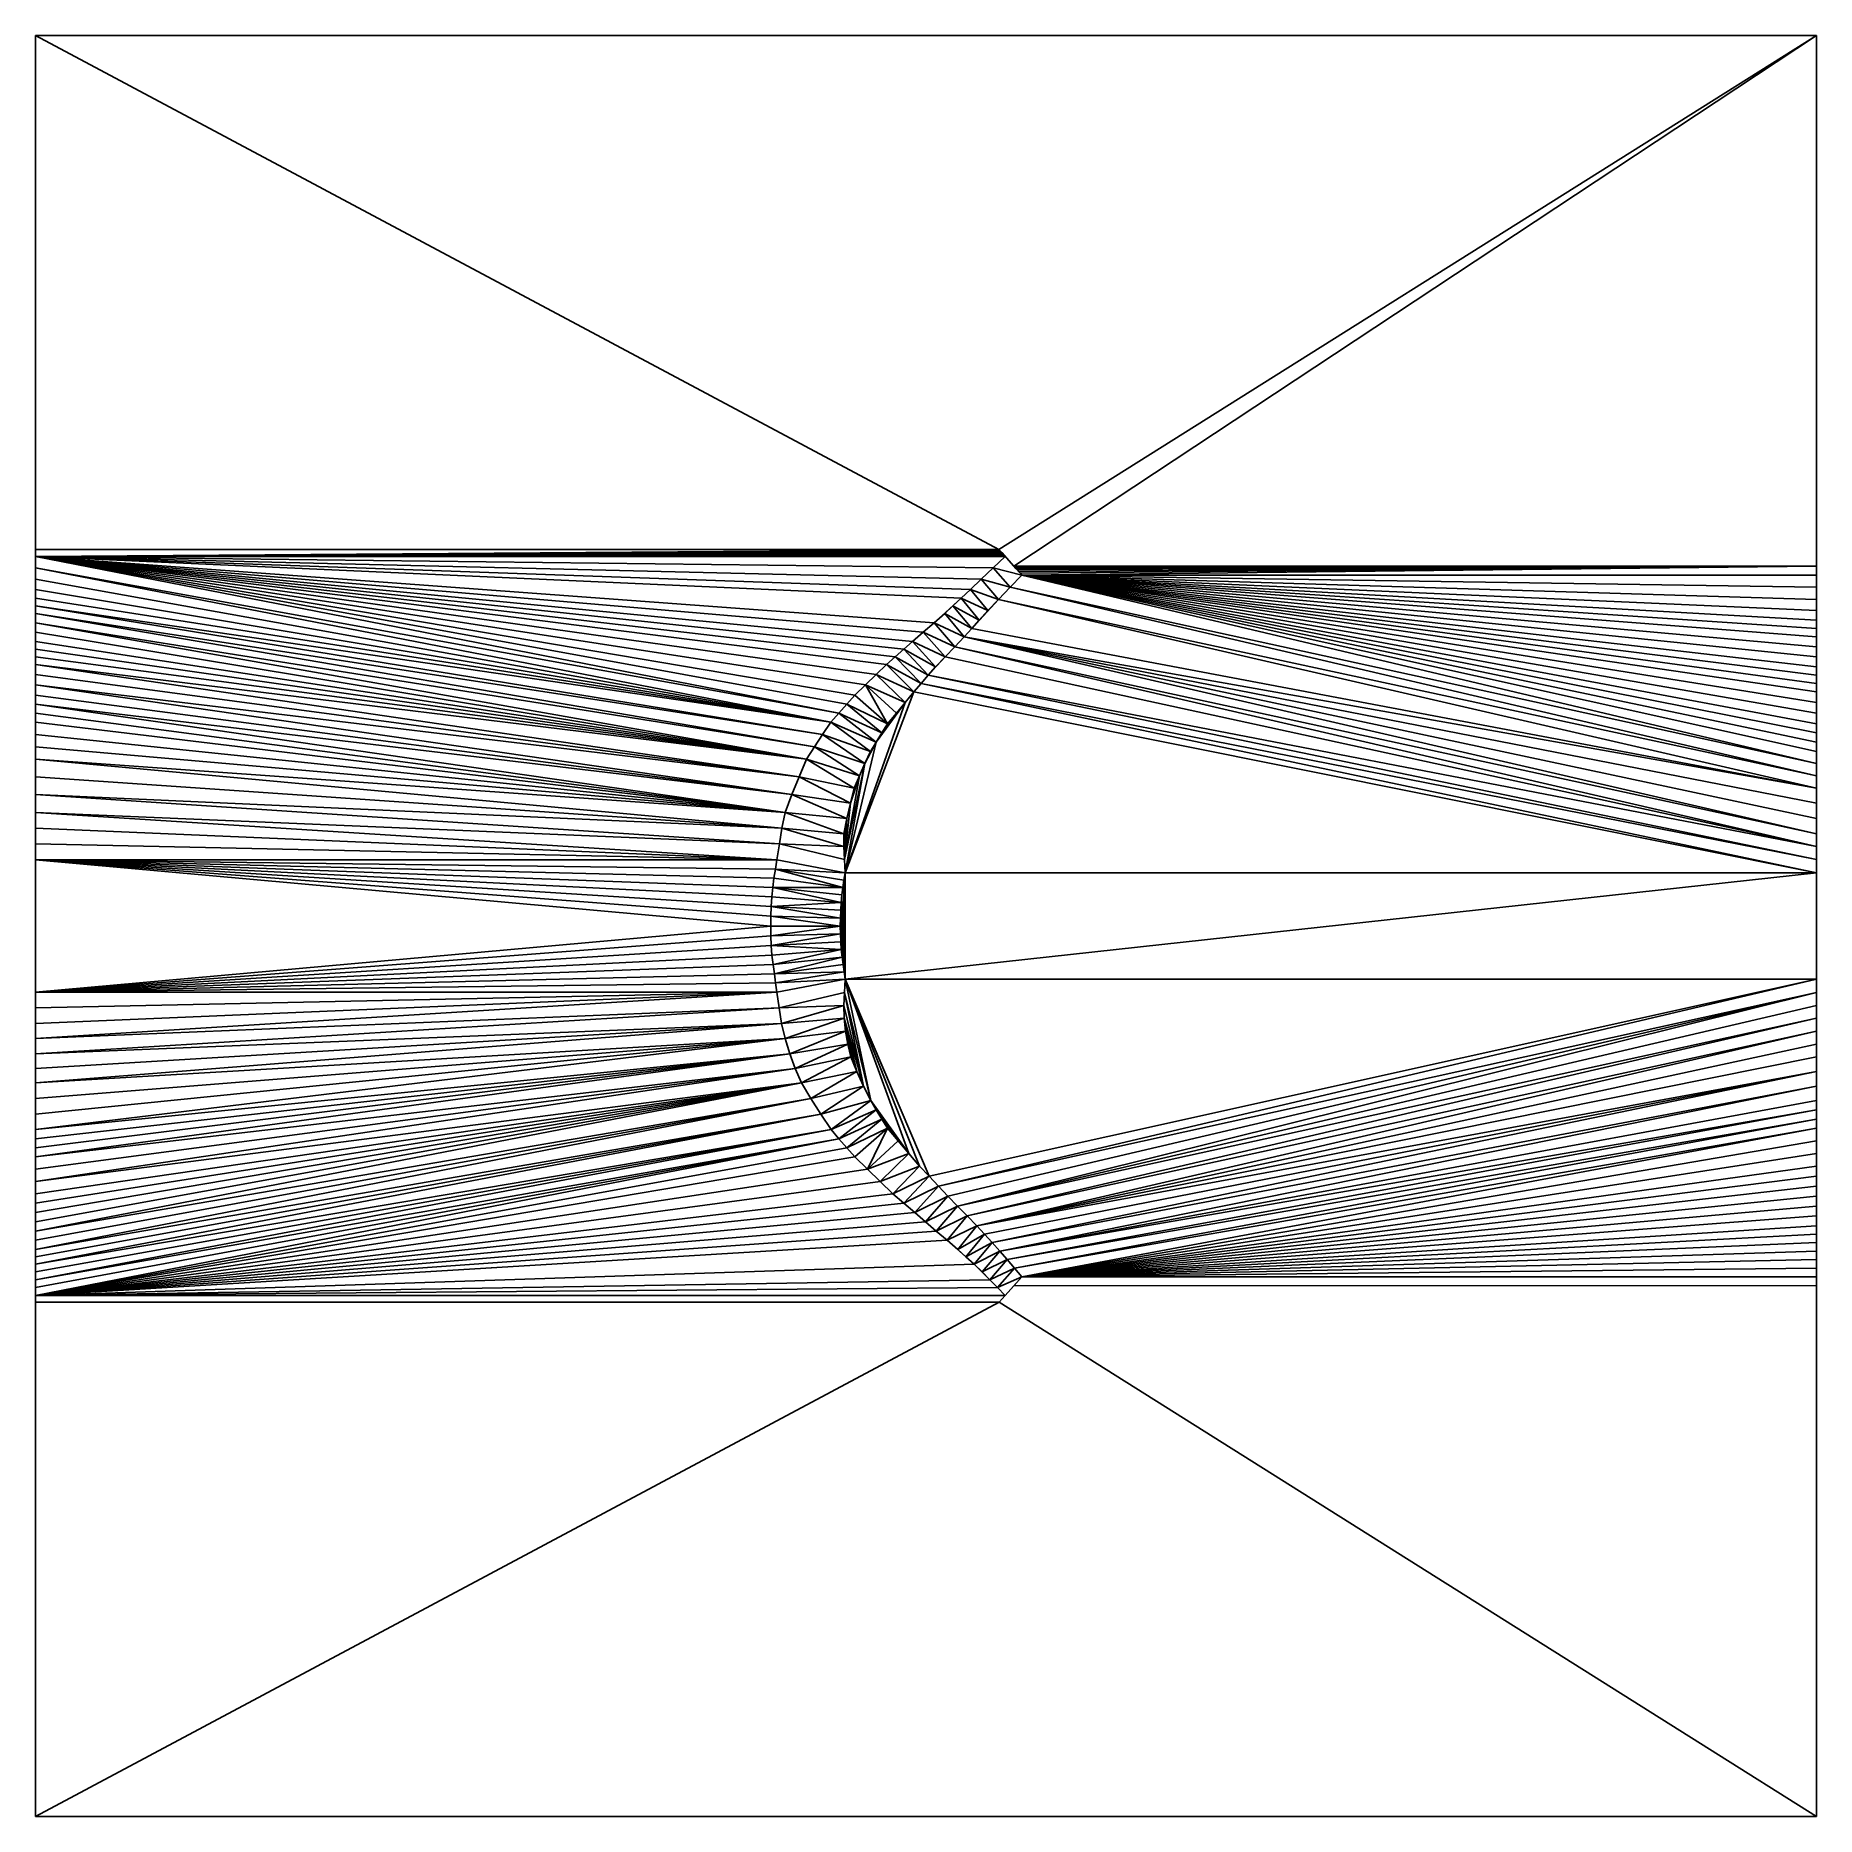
# Model space of a CAD drawing. Header units: metres. Extents: x -700 to 0, y 0 to 700.
import ezdxf

# ---------------------------------------------------------------- set-up
doc = ezdxf.new("R2010")
doc.units = ezdxf.units.M
doc.layers.add('Layer 02', color=80, linetype='Continuous', true_color=0x21ff00)

msp = doc.modelspace()

# ---------------------------------------------------------------- meshes
at = {"layer": 'Layer 02'}
mesh = msp.add_polyface(dxfattribs=at)
corners = [(-700, 262.793333, 603), (-700, 249.58, 615), (-700, 254.41, 611), (-700, 259.24, 607), (-700, 282.146667, 587), (-700, 288.372, 583), (-700, 294.04, 579), (-700, 700, 288.5), (-700, 0, 288.5), (-700, 324.02, 559), (-409.6083, 331.2575, 559), (-410.09555, 334.87625, 559), (-700, 324.02, 559), (-410.8442, 342.326, 559), (-411.0012, 346.161, 559), (-700, 249.58, 615), (-401.387133, 294.04, 579), (-700, 254.41, 611), (-407.687133, 317.873333, 563), (-408.6338, 324.02, 559), (-700, 305.721575, 571), (-406.740467, 311.726667, 567), (-700, 299.81, 575), (-395.2738, 282.146667, 587), (-398.9899, 288.372, 583), (-700, 230.09333, 635), (-387.32985, 269.99649, 595.2), (-391.3638, 276.023333, 591), (-700, 217.00667, 651), (-700, 222.88, 643), (-700, 294.04, 579), (-700, 288.372, 583), (-700, 324.02, 559), (-700, 317.873333, 563), (-700, 311.726667, 567), (-405.3864, 305.721575, 571), (-700, 276.023333, 591), (-700, 269.99649, 595.2), (-700, 266.346667, 599), (-403.590467, 299.81, 575), (-700, 262.793333, 603), (-700, 259.24, 607), (-700, 282.146667, 587), (-700, 244.75, 619), (-700, 241.06667, 623), (-700, 233.7, 631), (-700, 237.38333, 627), (-700, 226.48667, 639), (-700, 219.94333, 647)]
mesh.append_faces([[corners[k] for k in face] for face in [(0, 1, 2, 2), (2, 3, 0, 0), (4, 5, 6, 6), (7, 8, 9, 9), (10, 11, 12, 12), (13, 14, 12, 12), (15, 16, 17, 17), (18, 19, 20, 20), (21, 18, 22, 22), (23, 24, 25, 25), (26, 27, 28, 28), (27, 23, 29, 29), (24, 16, 15, 15), (30, 21, 22, 22), (31, 21, 30, 30), (19, 32, 33, 33), (19, 34, 20, 20), (34, 19, 33, 33), (22, 18, 20, 20), (35, 36, 37, 37), (38, 39, 37, 37), (39, 40, 41, 41), (40, 39, 38, 38), (17, 16, 41, 41), (31, 42, 35, 35), (35, 42, 36, 36), (43, 24, 15, 15), (43, 44, 24, 24), (45, 24, 46, 46), (25, 47, 23, 23), (45, 25, 24, 24), (24, 44, 46, 46), (29, 48, 27, 27), (48, 28, 27, 27)]])
mesh = msp.add_polyface(dxfattribs=at)
corners = [(-700, 401.658333, 575), (-700, 388.467333, 567), (-700, 394.57548, 571), (-700, 700, 288.5), (-700, 382.233667, 563), (-700, 444.783333, 611), (-700, 437.203333, 603), (-700, 440.76, 607), (-700, 376, 559), (-700, 458.79667, 626.86667), (-700, 465.46, 634.8), (-700, 455.81333, 622.93333), (-700, 461.78, 630.8), (-700, 469.14, 638.8), (-387.4538, 430.09, 595), (-700, 482.29067, 655.4), (-700, 478.81333, 650.93333), (-700, 475.81667, 646.86667), (-700, 486.28, 659), (-700, 472.82, 642.8), (-390.636467, 425.251, 591), (-700, 455.81333, 622.93333), (-397.0018, 415.573, 583), (-700, 458.79667, 626.86667), (-700, 452.83, 619), (-700, 448.806667, 615), (-399.898133, 408.615667, 579), (-700, 465.46, 634.8), (-700, 469.14, 638.8), (-700, 461.78, 630.8), (-393.819133, 420.412, 587), (-700, 444.783333, 611), (-700, 433.646667, 599), (-405.343145, 394.57548, 571), (-700, 437.203333, 603), (-700, 425.251, 591), (-700, 430.09, 595), (-700, 440.76, 607), (-402.794467, 401.658333, 575), (-700, 420.412, 587), (-700, 408.615667, 579), (-406.6718, 388.467333, 567), (-700, 415.573, 583), (-700, 401.658333, 575), (-407.6528, 382.233667, 563), (-700, 394.57548, 571), (-700, 388.467333, 567), (-700, 382.233667, 563), (-408.6338, 376, 559), (-700, 376, 559), (-700, 324.02, 559), (-411.0538, 350, 559), (-700, 376, 559)]
mesh.append_faces([[corners[k] for k in face] for face in [(0, 1, 2, 2), (1, 3, 4, 4), (5, 6, 7, 7), (3, 8, 4, 4), (9, 10, 11, 11), (9, 12, 10, 10), (11, 10, 13, 13), (14, 15, 16, 16), (17, 14, 16, 16), (14, 18, 15, 15), (17, 19, 20, 20), (21, 22, 23, 23), (24, 25, 26, 26), (27, 22, 28, 28), (27, 29, 22, 22), (22, 29, 23, 23), (19, 28, 30, 30), (22, 21, 24, 24), (25, 31, 26, 26), (32, 33, 34, 34), (35, 33, 36, 36), (37, 38, 31, 31), (38, 37, 34, 34), (35, 39, 33, 33), (36, 33, 32, 32), (40, 41, 42, 42), (43, 41, 40, 40), (44, 43, 45, 45), (46, 47, 48, 48), (45, 46, 48, 48), (48, 47, 49, 49), (42, 33, 39, 39), (50, 51, 52, 52)]])
mesh = msp.add_polyface(dxfattribs=at)
corners = [(-700, 324.02, 559), (-700, 376, 559), (-700, 700, 288.5), (-700, 388.467333, 567), (-700, 401.658333, 575), (-700, 408.615667, 579), (-700, 415.573, 583), (-700, 420.412, 587), (-700, 425.251, 591), (-700, 430.09, 595), (-700, 437.203333, 603), (-700, 433.646667, 599), (-700, 444.783333, 611), (-700, 448.806667, 615), (-700, 452.83, 619), (-700, 455.81333, 622.93333), (-700, 469.14, 638.8), (-700, 700, 688.5), (-700, 472.82, 642.8), (-700, 486.28, 659), (-700, 475.81667, 646.86667), (-700, 478.81333, 650.93333), (-700, 482.29067, 655.4), (-700, 490.75, 663), (-700, 495.22, 667), (-700, 498, 688.5), (-700, 700, 688.5), (-700, 498, 688.5), (-321.3238, 498, 688.5), (-320.5549, 497.147, 682.167), (-320.9282, 497.56, 685.333), (-700, 495.22, 667), (-321.3238, 498, 688.5), (-700, 498, 688.5), (-328.277133, 486.28, 659), (-323.550467, 490.75, 663), (-700, 495.22, 667), (-318.8238, 495.22, 667), (-336.217133, 478.81333, 650.93333), (-332.5398, 482.29067, 655.4), (-351.050467, 465.46, 634.8), (-346.847133, 469.14, 638.8), (-362.080467, 455.81333, 622.93333), (-358.667133, 458.79667, 626.86667), (-700, 490.75, 663), (-384.290467, 433.646667, 599), (-387.4538, 430.09, 595), (-700, 486.28, 659), (-373.807133, 444.783333, 611), (-369.650467, 448.806667, 615)]
mesh.append_faces([[corners[k] for k in face] for face in [(0, 1, 2, 2), (2, 3, 4, 4), (4, 5, 2, 2), (2, 6, 7, 7), (2, 5, 6, 6), (2, 8, 9, 9), (10, 2, 11, 11), (9, 11, 2, 2), (2, 7, 8, 8), (2, 10, 12, 12), (12, 13, 2, 2), (13, 14, 2, 2), (15, 16, 17, 17), (18, 17, 16, 16), (14, 15, 17, 17), (19, 20, 21, 21), (21, 22, 19, 19), (19, 23, 20, 20), (23, 18, 20, 20), (24, 25, 17, 17), (18, 23, 24, 24), (24, 17, 18, 18), (17, 2, 14, 14), (26, 27, 28, 28), (29, 30, 31, 31), (31, 32, 33, 33), (34, 35, 36, 36), (35, 37, 36, 36), (38, 39, 36, 36), (40, 41, 36, 36), (42, 43, 36, 36), (44, 45, 36, 36), (46, 44, 47, 47), (48, 49, 36, 36)]])
mesh = msp.add_polyface(dxfattribs=at)
corners = [(-387.32985, 269.99649, 595.2), (-369.600467, 277.723333, 599), (-371.73985, 281.44649, 595.2), (-374.507133, 287.056667, 591), (-391.3638, 276.023333, 591), (-384.290467, 266.346667, 599), (-381.127133, 262.793333, 603), (-365.0738, 270.47, 607), (-367.337133, 274.096667, 603), (-377.9638, 259.24, 607), (-367.997133, 249.58, 615), (-363.0138, 244.75, 619), (-352.5038, 255.63, 619), (-356.6938, 260.576667, 615), (-372.980467, 254.41, 611), (-360.8838, 265.523333, 611), (-365.0738, 270.47, 607), (-377.9638, 259.24, 607), (-341.3538, 243.79, 631), (-345.070467, 247.73667, 627), (-354.4538, 237.38333, 627), (-348.787133, 251.683333, 623), (-358.7338, 241.06667, 623), (-352.5038, 255.63, 619), (-363.0138, 244.75, 619), (0, 0, 288.5), (-700, 0, 288.5), (-700, 700, 288.5), (0, 700, 288.5), (-377.150467, 292.763333, 587), (-380.700467, 303.536667, 579), (-379.5999, 298.572, 583), (-382.2538, 318.796667, 567), (-382.1064, 313.811575, 571), (-374.507133, 287.056667, 591), (-381.7338, 329.05, 559), (-381.9938, 323.923333, 563), (-371.73985, 281.44649, 595.2), (-365.0738, 270.47, 607), (-360.8838, 265.523333, 611), (-367.337133, 274.096667, 603), (-369.600467, 277.723333, 599), (-356.6938, 260.576667, 615), (-352.5038, 255.63, 619), (-348.787133, 251.683333, 623), (-345.070467, 247.73667, 627), (0, 329.05, 559), (-369.5938, 422.276667, 599), (-374.0008, 413.839667, 591), (-381.7338, 370.949, 559), (-379.701133, 398.257, 579), (-381.9938, 376.077, 563), (-376.1478, 409.029333, 587)]
mesh.append_faces([[corners[k] for k in face] for face in [(0, 1, 2, 2), (3, 4, 2, 2), (0, 5, 1, 1), (6, 7, 8, 8), (8, 5, 6, 6), (7, 6, 9, 9), (1, 5, 8, 8), (10, 11, 12, 12), (10, 13, 14, 14), (13, 10, 12, 12), (15, 16, 14, 14), (16, 17, 14, 14), (13, 15, 14, 14), (18, 19, 20, 20), (19, 21, 22, 22), (23, 24, 21, 21), (22, 21, 24, 24), (20, 19, 22, 22), (25, 26, 27, 28), (29, 30, 31, 31), (32, 33, 34, 34), (35, 36, 37, 37), (38, 39, 40, 40), (41, 40, 39, 39), (29, 34, 33, 33), (34, 37, 36, 36), (41, 39, 42, 42), (42, 37, 41, 41), (35, 37, 42, 42), (35, 43, 44, 44), (45, 46, 44, 44), (43, 35, 42, 42), (47, 48, 49, 49), (50, 51, 52, 52)]])
mesh = msp.add_polyface(dxfattribs=at)
corners = [(-321.5538, 478.33667, 659), (-328.277133, 486.28, 659), (-332.5398, 482.29067, 655.4), (-316.9138, 483.14333, 663), (-323.550467, 490.75, 663), (-325.7298, 474.01067, 655.4), (-312.2738, 487.95, 667), (-318.8238, 495.22, 667), (-346.847133, 469.14, 638.8), (-338.707133, 459.76333, 639.13667), (-334.9538, 463.71, 643.19), (-342.6438, 472.82, 642.8), (-332.0338, 466.98333, 647.12667), (-339.430467, 475.81667, 646.86667), (-329.1138, 470.25667, 651.06333), (-336.217133, 478.81333, 650.93333), (-332.5398, 482.29067, 655.4), (-325.7298, 474.01067, 655.4), (-355.2538, 461.78, 630.8), (-342.460467, 455.81667, 635.08333), (-351.050467, 465.46, 634.8), (-346.847133, 469.14, 638.8), (-338.707133, 459.76333, 639.13667), (0, 700, 288.5), (-700, 700, 288.5), (-700, 700, 688.5), (0, 700, 688.5), (0, 700, 688.5), (-700, 700, 688.5), (-321.3238, 498, 688.5), (-329.1138, 470.25667, 651.06333), (-321.5538, 478.33667, 659), (-325.7298, 474.01067, 655.4), (-332.0338, 466.98333, 647.12667), (-346.847133, 469.14, 638.8), (-342.6438, 472.82, 642.8), (-339.430467, 475.81667, 646.86667), (-336.217133, 478.81333, 650.93333), (-318.8238, 495.22, 667), (-312.2738, 487.95, 667), (-312.8882, 488.632, 671), (-319.2749, 495.724, 671), (-313.4982, 489.306, 675), (-314.5282, 490.45, 682.167), (-314.9749, 490.943, 685.333), (-320.5549, 497.147, 682.167), (-315.4438, 491.45, 688.5), (-320.9282, 497.56, 685.333), (-320.2038, 496.76, 679.01), (-314.1038, 489.97, 679.01), (-319.7349, 496.238, 675), (-321.3238, 498, 688.5)]
mesh.append_faces([[corners[k] for k in face] for face in [(0, 1, 2, 2), (1, 3, 4, 4), (5, 0, 2, 2), (3, 6, 4, 4), (6, 7, 4, 4), (0, 3, 1, 1), (8, 9, 10, 10), (10, 11, 8, 8), (11, 12, 13, 13), (12, 11, 10, 10), (13, 14, 15, 15), (16, 15, 17, 17), (14, 17, 15, 15), (12, 14, 13, 13), (18, 19, 20, 20), (21, 20, 22, 22), (23, 24, 25, 26), (27, 28, 29, 29), (30, 31, 32, 32), (33, 31, 30, 30), (34, 35, 36, 36), (34, 36, 37, 37), (38, 39, 40, 40), (41, 40, 42, 42), (43, 44, 45, 45), (44, 46, 47, 47), (48, 49, 43, 43), (49, 50, 42, 42), (50, 49, 48, 48), (40, 41, 38, 38), (48, 43, 45, 45), (46, 51, 47, 47), (44, 47, 45, 45), (41, 42, 50, 50)]])
mesh = msp.add_polyface(dxfattribs=at)
corners = [(0, 274.096667, 603), (0, 270.47, 607), (0, 265.523333, 611), (0, 277.723333, 599), (0, 260.576667, 615), (0, 303.536667, 579), (0, 298.572, 583), (0, 292.763333, 587), (0, 329.05, 559), (0, 0, 288.5), (0, 370.949, 559), (0, 381.205, 567), (0, 392.295, 575), (0, 386.24932, 571), (0, 700, 288.5), (-381.7338, 329.05, 559), (0, 329.05, 559), (0, 370.949, 559), (-381.7338, 370.949, 559), (0, 329.05, 559), (-345.070467, 247.73667, 627), (0, 323.923333, 563), (-381.7338, 329.05, 559), (-348.787133, 251.683333, 623), (0, 318.796667, 567), (-337.5538, 239.9, 635), (0, 308.603333, 575), (-329.9538, 232.12, 643), (0, 303.536667, 579), (0, 313.811575, 571), (-333.7538, 236.01, 639), (0, 277.723333, 599), (-318.100467, 218.84333, 659), (0, 274.096667, 603), (0, 298.572, 583), (0, 292.763333, 587), (0, 281.44649, 595.2), (-321.0138, 222.24, 655), (0, 287.056667, 591), (-315.187133, 215.44667, 663), (0, 270.47, 607), (-323.9938, 225.53333, 651), (-312.2738, 212.05, 667), (0, 265.523333, 611), (0, 255.63, 619), (0, 260.576667, 615), (0, 251.683333, 623), (-341.3538, 243.79, 631), (-326.9738, 228.82667, 647), (-349.087133, 448.61, 627.02), (0, 376.077, 563), (0, 381.205, 567), (-354.8338, 442.09, 619), (-381.7338, 370.949, 559), (0, 370.949, 559)]
mesh.append_faces([[corners[k] for k in face] for face in [(0, 1, 2, 2), (2, 3, 0, 0), (2, 4, 3, 3), (5, 6, 7, 7), (8, 9, 10, 10), (11, 12, 13, 13), (14, 10, 9, 9), (15, 16, 17, 17), (18, 15, 17, 17), (19, 20, 21, 21), (22, 23, 19, 19), (24, 21, 25, 25), (26, 27, 28, 28), (29, 30, 26, 26), (25, 29, 24, 24), (31, 32, 33, 33), (34, 27, 35, 35), (36, 37, 31, 31), (38, 37, 36, 36), (39, 40, 33, 33), (27, 34, 28, 28), (35, 41, 38, 38), (42, 43, 40, 40), (42, 44, 45, 45), (42, 46, 44, 44), (25, 21, 47, 47), (21, 20, 47, 47), (25, 30, 29, 29), (48, 35, 27, 27), (41, 35, 48, 48), (32, 39, 33, 33), (27, 26, 30, 30), (49, 50, 51, 51), (52, 53, 54, 54)]])
mesh = msp.add_polyface(dxfattribs=at)
corners = [(0, 700, 688.5), (-315.4438, 491.45, 688.5), (0, 491.45, 688.5), (-321.3238, 498, 688.5), (-312.8882, 488.632, 671), (-312.2738, 487.95, 667), (0, 491.45, 688.5), (0, 487.95, 667), (-313.4982, 489.306, 675), (-315.4438, 491.45, 688.5), (-314.9749, 490.943, 685.333), (-314.5282, 490.45, 682.167), (-314.1038, 489.97, 679.01), (0, 474.01067, 655.4), (0, 478.33667, 659), (-312.2738, 487.95, 667), (0, 470.25667, 651.06333), (0, 483.14333, 663), (0, 487.95, 667), (0, 466.98333, 647.12667), (0, 463.71, 643.19), (0, 451.87, 631.03), (0, 455.81667, 635.08333), (0, 459.76333, 639.13667), (0, 448.61, 627.02), (0, 445.35, 623.01), (0, 437.903333, 615), (0, 442.09, 619), (0, 413.839667, 591), (-316.9138, 483.14333, 663), (0, 409.029333, 587), (-321.5538, 478.33667, 659), (-332.0338, 466.98333, 647.12667), (0, 404.219, 583), (-338.707133, 459.76333, 639.13667), (-342.460467, 455.81667, 635.08333), (0, 381.205, 567), (-334.9538, 463.71, 643.19), (0, 386.24932, 571), (0, 433.716667, 611), (0, 425.903333, 603), (0, 429.53, 607), (0, 370.949, 559), (0, 376.077, 563), (-351.960467, 445.35, 623.01), (0, 392.295, 575), (0, 398.257, 579)]
mesh.append_faces([[corners[k] for k in face] for face in [(0, 1, 2, 2), (3, 1, 0, 0), (4, 5, 6, 6), (5, 7, 6, 6), (6, 8, 4, 4), (6, 9, 10, 10), (6, 11, 12, 12), (10, 11, 6, 6), (8, 6, 12, 12), (13, 14, 15, 15), (13, 15, 16, 16), (17, 18, 15, 15), (16, 15, 19, 19), (14, 17, 15, 15), (15, 20, 19, 19), (21, 22, 15, 15), (22, 23, 15, 15), (24, 15, 25, 25), (15, 26, 27, 27), (15, 24, 21, 21), (28, 15, 29, 29), (30, 29, 31, 31), (31, 32, 33, 33), (34, 35, 36, 36), (37, 34, 38, 38), (39, 26, 15, 15), (40, 41, 15, 15), (28, 29, 30, 30), (30, 31, 33, 33), (42, 43, 44, 44), (37, 38, 45, 45), (34, 36, 38, 38), (46, 37, 45, 45), (37, 46, 33, 33)]])
mesh = msp.add_polyface(dxfattribs=at)
corners = [(0, 381.205, 567), (0, 376.077, 563), (0, 700, 288.5), (0, 392.295, 575), (0, 398.257, 579), (0, 404.219, 583), (0, 370.949, 559), (0, 413.839667, 591), (0, 409.029333, 587), (0, 422.276667, 599), (0, 418.65, 595), (0, 425.903333, 603), (0, 433.716667, 611), (0, 429.53, 607), (0, 437.903333, 615), (0, 442.09, 619), (0, 455.81667, 635.08333), (0, 448.61, 627.02), (0, 445.35, 623.01), (0, 459.76333, 639.13667), (0, 451.87, 631.03), (0, 463.71, 643.19), (0, 700, 688.5), (0, 478.33667, 659), (0, 470.25667, 651.06333), (0, 466.98333, 647.12667), (0, 474.01067, 655.4), (0, 483.14333, 663), (0, 487.95, 667), (0, 491.45, 688.5), (-312.2738, 487.95, 667), (0, 459.76333, 639.13667), (0, 463.71, 643.19), (0, 442.09, 619), (0, 445.35, 623.01), (0, 422.276667, 599), (0, 425.903333, 603), (0, 418.65, 595), (0, 413.839667, 591), (0, 433.716667, 611), (0, 429.53, 607)]
mesh.append_faces([[corners[k] for k in face] for face in [(0, 1, 2, 2), (2, 3, 0, 0), (3, 2, 4, 4), (5, 4, 2, 2), (6, 2, 1, 1), (2, 7, 8, 8), (9, 10, 2, 2), (7, 2, 10, 10), (2, 8, 5, 5), (11, 9, 2, 2), (11, 12, 13, 13), (11, 2, 12, 12), (12, 2, 14, 14), (15, 14, 2, 2), (16, 17, 18, 18), (18, 2, 19, 19), (17, 16, 20, 20), (18, 19, 16, 16), (21, 19, 22, 22), (2, 18, 15, 15), (23, 24, 25, 25), (24, 23, 26, 26), (23, 25, 27, 27), (27, 25, 21, 21), (28, 22, 29, 29), (21, 28, 27, 27), (28, 21, 22, 22), (22, 19, 2, 2), (30, 31, 32, 32), (30, 33, 34, 34), (30, 35, 36, 36), (30, 37, 35, 35), (30, 38, 37, 37), (39, 30, 40, 40)]])
mesh = msp.add_polyface(dxfattribs=at)
corners = [(-387.4538, 430.09, 595), (-390.636467, 425.251, 591), (-371.8538, 418.65, 595), (-374.0008, 413.839667, 591), (-393.819133, 420.412, 587), (-374.0008, 413.839667, 591), (-390.636467, 425.251, 591), (-397.0018, 415.573, 583), (-376.1478, 409.029333, 587), (-399.898133, 408.615667, 579), (-378.2948, 404.219, 583), (-379.701133, 398.257, 579), (-402.794467, 401.658333, 575), (-381.107467, 392.295, 575), (-379.701133, 398.257, 579), (-399.898133, 408.615667, 579), (-405.343145, 394.57548, 571), (-382.28203, 386.24932, 571), (-319.2749, 495.724, 671), (-319.7349, 496.238, 675), (-700, 495.22, 667), (-320.2038, 496.76, 679.01), (-318.8238, 495.22, 667), (-320.9282, 497.56, 685.333), (-321.3238, 498, 688.5), (-320.5549, 497.147, 682.167), (-328.277133, 486.28, 659), (-700, 495.22, 667), (-332.5398, 482.29067, 655.4), (-346.847133, 469.14, 638.8), (-336.217133, 478.81333, 650.93333), (-365.4938, 452.83, 619), (-362.080467, 455.81333, 622.93333), (-358.667133, 458.79667, 626.86667), (-355.2538, 461.78, 630.8), (-369.650467, 448.806667, 615), (-351.050467, 465.46, 634.8), (-384.290467, 433.646667, 599), (-381.127133, 437.203333, 603), (-377.9638, 440.76, 607), (-387.4538, 430.09, 595), (-700, 475.81667, 646.86667), (-390.636467, 425.251, 591), (-700, 469.14, 638.8), (-397.0018, 415.573, 583), (-393.819133, 420.412, 587), (-700, 472.82, 642.8), (-700, 490.75, 663), (-700, 444.783333, 611), (-402.794467, 401.658333, 575), (-399.898133, 408.615667, 579), (-700, 415.573, 583), (-406.6718, 388.467333, 567), (-405.343145, 394.57548, 571), (-700, 437.203333, 603), (-700, 452.83, 619), (-373.807133, 444.783333, 611)]
mesh.append_faces([[corners[k] for k in face] for face in [(0, 1, 2, 2), (3, 2, 1, 1), (4, 5, 6, 6), (4, 7, 8, 8), (8, 5, 4, 4), (7, 9, 10, 10), (10, 9, 11, 11), (8, 7, 10, 10), (12, 13, 14, 14), (15, 12, 14, 14), (16, 13, 12, 12), (16, 17, 13, 13), (18, 19, 20, 20), (21, 20, 19, 19), (20, 22, 18, 18), (20, 23, 24, 24), (20, 21, 25, 25), (26, 27, 28, 28), (27, 29, 30, 30), (27, 31, 32, 32), (27, 33, 34, 34), (27, 35, 31, 31), (36, 27, 34, 34), (27, 37, 38, 38), (39, 27, 38, 38), (40, 41, 42, 42), (43, 44, 45, 45), (42, 46, 45, 45), (47, 40, 37, 37), (48, 49, 50, 50), (51, 52, 53, 53), (54, 53, 49, 49), (55, 50, 44, 44), (56, 27, 39, 39)]])
mesh = msp.add_polyface(dxfattribs=at)
corners = [(-362.080467, 455.81333, 622.93333), (-351.960467, 445.35, 623.01), (-349.087133, 448.61, 627.02), (-358.667133, 458.79667, 626.86667), (-346.2138, 451.87, 631.03), (-355.2538, 461.78, 630.8), (-342.460467, 455.81667, 635.08333), (-338.707133, 459.76333, 639.13667), (-351.050467, 465.46, 634.8), (-373.807133, 444.783333, 611), (-361.660467, 433.716667, 611), (-358.247133, 437.903333, 615), (-377.9638, 440.76, 607), (-365.0738, 429.53, 607), (-369.650467, 448.806667, 615), (-365.4938, 452.83, 619), (-354.8338, 442.09, 619), (-351.960467, 445.35, 623.01), (-362.080467, 455.81333, 622.93333), (-381.127133, 437.203333, 603), (-367.3338, 425.903333, 603), (-365.0738, 429.53, 607), (-377.9638, 440.76, 607), (-384.290467, 433.646667, 599), (-369.5938, 422.276667, 599), (-387.4538, 430.09, 595), (-371.8538, 418.65, 595), (0, 404.219, 583), (-332.0338, 466.98333, 647.12667), (-334.9538, 463.71, 643.19), (-346.2138, 451.87, 631.03), (-349.087133, 448.61, 627.02), (-342.460467, 455.81667, 635.08333), (0, 381.205, 567), (0, 376.077, 563), (-351.960467, 445.35, 623.01), (-354.8338, 442.09, 619), (0, 370.949, 559), (-358.247133, 437.903333, 615), (-381.7338, 370.949, 559), (-365.0738, 429.53, 607), (-367.3338, 425.903333, 603), (-361.660467, 433.716667, 611), (-369.5938, 422.276667, 599), (-374.0008, 413.839667, 591), (-371.8538, 418.65, 595), (-376.1478, 409.029333, 587), (-381.9938, 376.077, 563), (-379.701133, 398.257, 579), (-378.2948, 404.219, 583)]
mesh.append_faces([[corners[k] for k in face] for face in [(0, 1, 2, 2), (0, 2, 3, 3), (4, 5, 3, 3), (4, 3, 2, 2), (6, 7, 8, 8), (4, 6, 5, 5), (9, 10, 11, 11), (12, 13, 9, 9), (10, 9, 13, 13), (9, 11, 14, 14), (15, 16, 17, 17), (14, 16, 15, 15), (18, 15, 17, 17), (11, 16, 14, 14), (19, 20, 21, 21), (21, 22, 19, 19), (20, 19, 23, 23), (23, 24, 20, 20), (25, 26, 24, 24), (23, 25, 24, 24), (27, 28, 29, 29), (30, 31, 32, 32), (33, 32, 31, 31), (34, 31, 35, 35), (36, 37, 35, 35), (38, 39, 36, 36), (40, 41, 42, 42), (43, 42, 41, 41), (44, 43, 45, 45), (46, 47, 44, 44), (38, 42, 43, 43), (48, 46, 49, 49), (38, 43, 39, 39)]])
mesh = msp.add_polyface(dxfattribs=at)
corners = [(-407.6528, 382.233667, 563), (-382.2538, 381.205, 567), (-406.6718, 388.467333, 567), (-382.28203, 386.24932, 571), (-381.9938, 376.077, 563), (-405.343145, 394.57548, 571), (-383.6415, 353.09356, 559), (-410.8442, 357.674, 559), (-411.0012, 353.839, 559), (-410.5828, 361.505, 559), (-383.3048, 359.27, 559), (-383.5151, 356.18356, 559), (-410.2317, 365.14715, 559), (-383.02145, 362.20455, 559), (-409.2153, 372.389, 559), (-382.6708, 365.13, 559), (-382.23595, 368.04405, 559), (-381.7338, 370.949, 559), (-409.7968, 368.778, 559), (-408.6338, 376, 559), (-407.6528, 382.233667, 563), (-381.9938, 376.077, 563), (-383.3048, 359.27, 559), (-382.5193, 334.89, 559), (-383.02145, 362.20455, 559), (-382.23595, 368.04405, 559), (-382.6708, 365.13, 559), (-381.7338, 370.949, 559), (-381.9938, 376.077, 563), (-379.701133, 398.257, 579), (-381.107467, 392.295, 575), (-382.2538, 381.205, 567), (-382.28203, 386.24932, 571), (-374.0008, 413.839667, 591), (-381.7338, 370.949, 559), (-700, 394.57548, 571), (-408.6338, 376, 559), (-407.6528, 382.233667, 563), (-700, 401.658333, 575), (-406.6718, 388.467333, 567), (-700, 376, 559), (-409.2153, 372.389, 559), (-408.6338, 376, 559), (-410.2317, 365.14715, 559), (-409.7968, 368.778, 559), (-410.8442, 357.674, 559), (-410.5828, 361.505, 559), (-411.0538, 350, 559), (-411.0012, 353.839, 559)]
mesh.append_faces([[corners[k] for k in face] for face in [(0, 1, 2, 2), (3, 2, 1, 1), (4, 1, 0, 0), (5, 2, 3, 3), (6, 7, 8, 8), (9, 7, 10, 10), (7, 11, 10, 10), (7, 6, 11, 11), (12, 10, 13, 13), (14, 15, 16, 16), (14, 16, 17, 17), (15, 12, 13, 13), (12, 15, 18, 18), (17, 19, 14, 14), (14, 18, 15, 15), (12, 9, 10, 10), (20, 19, 17, 21), (22, 23, 24, 24), (23, 25, 24, 24), (25, 26, 24, 24), (25, 23, 27, 27), (28, 29, 30, 30), (31, 30, 32, 32), (28, 30, 31, 31), (33, 28, 34, 34), (35, 36, 37, 37), (38, 37, 39, 39), (40, 41, 42, 42), (40, 43, 44, 44), (40, 44, 41, 41), (40, 45, 46, 46), (40, 47, 48, 48), (45, 40, 48, 48), (43, 40, 46, 46)]])
mesh = msp.add_polyface(dxfattribs=at)
corners = [(-410.8442, 342.326, 559), (-383.5151, 343.81644, 559), (-383.6415, 346.90644, 559), (-383.3048, 340.73, 559), (-411.0012, 353.839, 559), (-383.6838, 350, 559), (-383.6415, 353.09356, 559), (-411.0012, 346.161, 559), (-409.12105, 327.63875, 559), (-381.7338, 329.05, 559), (-382.12655, 331.97, 559), (-410.09555, 334.87625, 559), (-382.91205, 337.81, 559), (-383.3048, 340.73, 559), (-382.5193, 334.89, 559), (-409.6083, 331.2575, 559), (-408.6338, 324.02, 559), (-407.687133, 317.873333, 563), (-381.9938, 323.923333, 563), (-381.7338, 329.05, 559), (-381.9938, 323.923333, 563), (-407.687133, 317.873333, 563), (-382.2538, 318.796667, 567), (-382.1064, 313.811575, 571), (-406.740467, 311.726667, 567), (-405.3864, 305.721575, 571), (-403.590467, 299.81, 575), (-380.700467, 303.536667, 579), (-381.607133, 308.603333, 575), (-395.2738, 282.146667, 587), (-391.3638, 276.023333, 591), (-374.507133, 287.056667, 591), (-377.150467, 292.763333, 587), (-398.9899, 288.372, 583), (-379.5999, 298.572, 583), (-401.387133, 294.04, 579), (-380.700467, 303.536667, 579), (-387.32985, 269.99649, 595.2), (-371.73985, 281.44649, 595.2), (-391.3638, 276.023333, 591), (-383.6415, 353.09356, 559), (-383.6838, 350, 559), (-382.91205, 337.81, 559), (-383.6415, 346.90644, 559), (-383.5151, 343.81644, 559), (-383.5151, 356.18356, 559), (-382.5193, 334.89, 559), (-383.3048, 359.27, 559), (-383.3048, 340.73, 559), (-382.12655, 331.97, 559), (-381.7338, 370.949, 559), (-381.7338, 329.05, 559), (-380.700467, 303.536667, 579), (-377.150467, 292.763333, 587), (-381.607133, 308.603333, 575), (-382.2538, 318.796667, 567), (-374.507133, 287.056667, 591), (-381.9938, 323.923333, 563), (-382.1064, 313.811575, 571)]
mesh.append_faces([[corners[k] for k in face] for face in [(0, 1, 2, 2), (0, 3, 1, 1), (4, 5, 6, 6), (7, 2, 5, 5), (8, 9, 10, 10), (11, 12, 13, 13), (14, 12, 15, 15), (10, 14, 15, 15), (16, 17, 18, 19), (20, 21, 22, 22), (23, 22, 24, 24), (24, 25, 23, 23), (26, 27, 28, 28), (25, 26, 28, 28), (23, 25, 28, 28), (29, 30, 31, 31), (29, 32, 33, 33), (32, 29, 31, 31), (33, 34, 35, 35), (34, 36, 35, 35), (32, 34, 33, 33), (37, 38, 39, 39), (40, 41, 42, 42), (41, 43, 42, 42), (43, 44, 42, 42), (45, 46, 47, 47), (40, 42, 45, 45), (42, 44, 48, 48), (49, 50, 46, 46), (50, 49, 51, 51), (42, 46, 45, 45), (52, 53, 54, 54), (55, 56, 57, 57), (54, 53, 58, 58)]])
mesh = msp.add_polyface(dxfattribs=at)
corners = [(-383.6838, 350, 559), (-411.0538, 350, 559), (-411.0012, 346.161, 559), (-410.8442, 342.326, 559), (-383.6415, 346.90644, 559), (-411.0012, 353.839, 559), (-410.5828, 338.495, 559), (-383.3048, 340.73, 559), (-382.12655, 331.97, 559), (-409.6083, 331.2575, 559), (-409.12105, 327.63875, 559), (-382.91205, 337.81, 559), (-410.09555, 334.87625, 559), (-383.3048, 340.73, 559), (-410.5828, 338.495, 559), (-381.7338, 329.05, 559), (-408.6338, 324.02, 559), (-406.740467, 311.726667, 567), (-382.2538, 318.796667, 567), (-407.687133, 317.873333, 563), (-401.387133, 294.04, 579), (-380.700467, 303.536667, 579), (-403.590467, 299.81, 575), (-318.8238, 204.78, 667), (-700, 204.78, 667), (-700, 202.07, 688.5), (-321.2638, 202.07, 688.5), (-700, 324.02, 559), (-408.6338, 324.02, 559), (-409.12105, 327.63875, 559), (-409.6083, 331.2575, 559), (-410.5828, 338.495, 559), (-410.8442, 342.326, 559), (-411.0538, 350, 559), (-411.0012, 346.161, 559), (-410.09555, 334.87625, 559), (-700, 259.24, 607), (-401.387133, 294.04, 579), (-403.590467, 299.81, 575), (-700, 288.372, 583), (-405.3864, 305.721575, 571), (-406.740467, 311.726667, 567), (-700, 269.99649, 595.2), (-377.9638, 259.24, 607), (-381.127133, 262.793333, 603), (-700, 204.78, 667), (-384.290467, 266.346667, 599), (-372.980467, 254.41, 611), (-350.1738, 233.7, 631), (-345.940467, 230.09333, 635), (-354.4538, 237.38333, 627), (-367.997133, 249.58, 615), (-363.0138, 244.75, 619), (-358.7338, 241.06667, 623), (-341.707133, 226.48667, 639), (-331.1138, 217.00667, 651), (-324.897133, 210.97333, 659), (-321.860467, 207.87667, 663), (-318.8238, 204.78, 667)]
mesh.append_faces([[corners[k] for k in face] for face in [(0, 1, 2, 2), (2, 3, 4, 4), (0, 5, 1, 1), (6, 7, 3, 3), (8, 9, 10, 10), (11, 12, 9, 9), (13, 14, 12, 12), (15, 10, 16, 16), (17, 18, 19, 19), (20, 21, 22, 22), (23, 24, 25, 26), (27, 28, 29, 29), (27, 29, 30, 30), (27, 31, 32, 32), (33, 27, 34, 34), (27, 35, 31, 31), (36, 37, 38, 38), (39, 40, 41, 41), (40, 42, 38, 38), (43, 44, 45, 45), (44, 46, 45, 45), (45, 47, 43, 43), (48, 45, 49, 49), (50, 45, 48, 48), (51, 45, 52, 52), (52, 45, 53, 53), (45, 50, 53, 53), (54, 49, 45, 45), (55, 45, 56, 56), (57, 56, 45, 45), (45, 55, 54, 54), (57, 45, 58, 58), (51, 47, 45, 45)]])
mesh = msp.add_polyface(dxfattribs=at)
corners = [(0, 281.44649, 595.2), (0, 0, 288.5), (0, 287.056667, 591), (0, 292.763333, 587), (0, 277.723333, 599), (0, 260.576667, 615), (0, 313.811575, 571), (0, 308.603333, 575), (0, 323.923333, 563), (0, 318.796667, 567), (0, 303.536667, 579), (0, 329.05, 559), (0, 0, 688.5), (0, 225.53333, 651), (0, 222.24, 655), (0, 228.82667, 647), (0, 218.84333, 659), (0, 212.05, 667), (0, 208.5325, 688.5), (0, 215.44667, 663), (0, 232.12, 643), (0, 243.79, 631), (0, 239.9, 635), (0, 255.63, 619), (0, 251.683333, 623), (0, 247.73667, 627), (0, 236.01, 639), (-312.2738, 212.05, 667), (0, 243.79, 631), (0, 247.73667, 627), (0, 218.84333, 659), (0, 222.24, 655), (0, 215.44667, 663), (0, 225.53333, 651), (0, 228.82667, 647), (0, 232.12, 643), (0, 212.05, 667), (0, 236.01, 639), (0, 260.576667, 615), (0, 265.523333, 611)]
mesh.append_faces([[corners[k] for k in face] for face in [(0, 1, 2, 2), (3, 2, 1, 1), (4, 1, 0, 0), (1, 4, 5, 5), (1, 6, 7, 7), (8, 9, 1, 1), (1, 9, 6, 6), (1, 10, 3, 3), (1, 7, 10, 10), (11, 8, 1, 1), (12, 13, 14, 14), (13, 12, 15, 15), (16, 12, 14, 14), (17, 18, 12, 12), (12, 19, 17, 17), (19, 12, 16, 16), (20, 15, 12, 12), (21, 22, 1, 1), (23, 24, 1, 1), (25, 1, 24, 24), (12, 26, 20, 20), (1, 26, 12, 12), (1, 22, 26, 26), (21, 1, 25, 25), (23, 1, 5, 5), (27, 28, 29, 29), (27, 30, 31, 31), (27, 32, 30, 30), (33, 34, 27, 27), (31, 33, 27, 27), (27, 34, 35, 35), (27, 36, 32, 32), (27, 35, 37, 37), (38, 39, 27, 27)]])
mesh = msp.add_polyface(dxfattribs=at)
corners = [(-700, 0, 688.5), (-321.2638, 202.07, 688.5), (-700, 202.07, 688.5), (-700, 276.023333, 591), (-700, 282.146667, 587), (-700, 0, 288.5), (-700, 294.04, 579), (-700, 262.793333, 603), (-700, 249.58, 615), (-700, 244.75, 619), (-700, 311.726667, 567), (-700, 317.873333, 563), (-700, 324.02, 559), (-700, 299.81, 575), (-700, 305.721575, 571), (-700, 217.00667, 651), (-700, 0, 688.5), (-700, 214.07, 655), (-700, 210.97333, 659), (-700, 204.78, 667), (-700, 202.07, 688.5), (-700, 207.87667, 663), (-700, 219.94333, 647), (-700, 233.7, 631), (-700, 237.38333, 627), (-700, 241.06667, 623), (-700, 222.88, 643), (-700, 226.48667, 639), (-700, 230.09333, 635), (-700, 266.346667, 599), (-700, 269.99649, 595.2), (-384.290467, 266.346667, 599), (-387.32985, 269.99649, 595.2), (-700, 210.97333, 659), (-700, 214.07, 655), (-700, 217.00667, 651), (-700, 207.87667, 663), (-700, 204.78, 667), (-395.2738, 282.146667, 587), (-700, 226.48667, 639), (-700, 222.88, 643)]
mesh.append_faces([[corners[k] for k in face] for face in [(0, 1, 2, 2), (3, 4, 5, 5), (6, 5, 4, 4), (7, 5, 8, 8), (9, 8, 5, 5), (5, 10, 11, 11), (12, 5, 11, 11), (5, 13, 14, 14), (13, 5, 6, 6), (5, 14, 10, 10), (15, 16, 17, 17), (18, 17, 16, 16), (19, 16, 20, 20), (16, 19, 21, 21), (21, 18, 16, 16), (22, 16, 15, 15), (5, 16, 23, 23), (24, 5, 23, 23), (5, 24, 25, 25), (16, 22, 26, 26), (16, 26, 27, 27), (27, 28, 16, 16), (16, 28, 23, 23), (25, 9, 5, 5), (5, 7, 29, 29), (5, 29, 30, 30), (5, 30, 3, 3), (31, 32, 33, 33), (34, 32, 35, 35), (32, 34, 33, 33), (33, 36, 31, 31), (31, 36, 37, 37), (38, 39, 40, 40)]])
mesh = msp.add_polyface(dxfattribs=at)
corners = [(-337.5538, 239.9, 635), (-350.1738, 233.7, 631), (-345.940467, 230.09333, 635), (-341.3538, 243.79, 631), (-354.4538, 237.38333, 627), (-323.9938, 225.53333, 651), (-334.2938, 219.94333, 647), (-331.1138, 217.00667, 651), (-326.9738, 228.82667, 647), (-337.4738, 222.88, 643), (-329.9538, 232.12, 643), (-333.7538, 236.01, 639), (-341.707133, 226.48667, 639), (-337.5538, 239.9, 635), (-345.940467, 230.09333, 635), (-318.100467, 218.84333, 659), (-321.0138, 222.24, 655), (-327.9338, 214.07, 655), (-323.9938, 225.53333, 651), (-331.1138, 217.00667, 651), (-324.897133, 210.97333, 659), (-312.2738, 212.05, 667), (-321.860467, 207.87667, 663), (-318.8238, 204.78, 667), (-315.187133, 215.44667, 663), (-700, 0, 288.5), (0, 0, 288.5), (0, 0, 688.5), (-700, 0, 688.5), (-321.2638, 202.07, 688.5), (0, 0, 688.5), (0, 208.5325, 688.5), (-315.3738, 208.62, 688.5), (-700, 0, 688.5), (-312.2738, 212.05, 667), (-315.3738, 208.62, 688.5), (0, 208.5325, 688.5), (0, 212.05, 667), (0, 239.9, 635), (0, 243.79, 631), (0, 236.01, 639), (0, 247.73667, 627), (0, 251.683333, 623), (-318.100467, 218.84333, 659), (0, 277.723333, 599), (-321.0138, 222.24, 655), (0, 270.47, 607), (-315.187133, 215.44667, 663), (0, 287.056667, 591), (-323.9938, 225.53333, 651), (-331.1138, 217.00667, 651), (-334.2938, 219.94333, 647), (-341.707133, 226.48667, 639), (-324.897133, 210.97333, 659), (-327.9338, 214.07, 655), (-337.4738, 222.88, 643), (-315.3738, 208.62, 688.5), (-312.2738, 212.05, 667), (-318.8238, 204.78, 667), (-321.2638, 202.07, 688.5)]
mesh.append_faces([[corners[k] for k in face] for face in [(0, 1, 2, 2), (1, 0, 3, 3), (4, 1, 3, 3), (5, 6, 7, 7), (5, 8, 6, 6), (9, 8, 10, 10), (9, 6, 8, 8), (10, 11, 12, 12), (13, 14, 11, 11), (12, 11, 14, 14), (9, 10, 12, 12), (15, 16, 17, 17), (18, 19, 16, 16), (17, 16, 19, 19), (15, 17, 20, 20), (21, 22, 23, 23), (20, 24, 15, 15), (21, 24, 22, 22), (22, 24, 20, 20), (25, 26, 27, 28), (29, 30, 31, 32), (29, 33, 30, 30), (34, 35, 36, 37), (38, 39, 34, 34), (40, 38, 34, 34), (41, 42, 34, 34), (43, 44, 45, 45), (34, 46, 47, 47), (48, 49, 45, 45), (50, 51, 52, 52), (50, 53, 54, 54), (52, 51, 55, 55), (56, 57, 58, 59)]])

doc.saveas('drawing.dxf')
